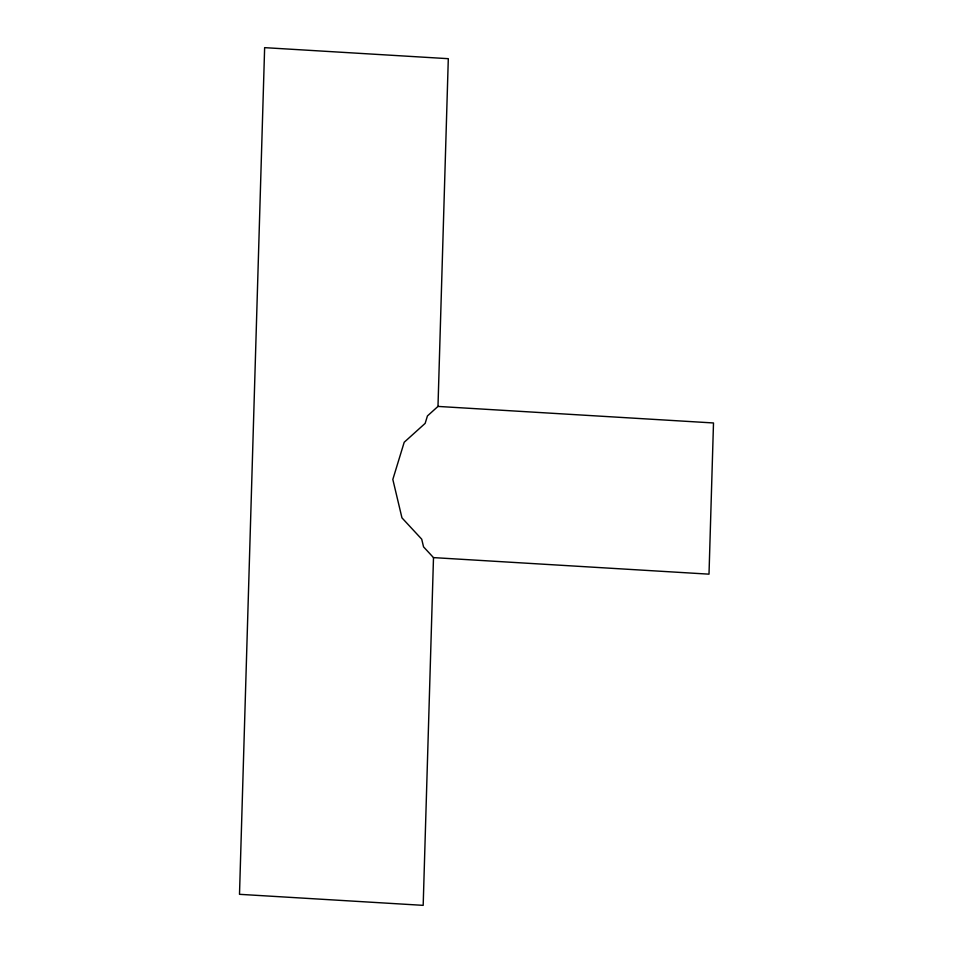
<?xml version="1.0" encoding="UTF-8"?>
<svg xmlns="http://www.w3.org/2000/svg" width="953" height="953" viewBox="0 0 953 953"><rect width="100%" height="100%" fill="white"/><g stroke="black" fill="none" stroke-linecap="round" stroke-linejoin="round"><path stroke-width="1.43" d="M433.496 557.612L423.18 905.35L239.501 894.319L264.636 47.65L448.303 58.681L437.987 406.419L427.432 415.937L425.157 423.37L404.203 442.252L392.827 479.442L401.952 517.848L421.714 539.184L423.549 546.867L433.496 557.612L709.008 574.159L713.499 422.965L437.987 406.419"/></g></svg>
